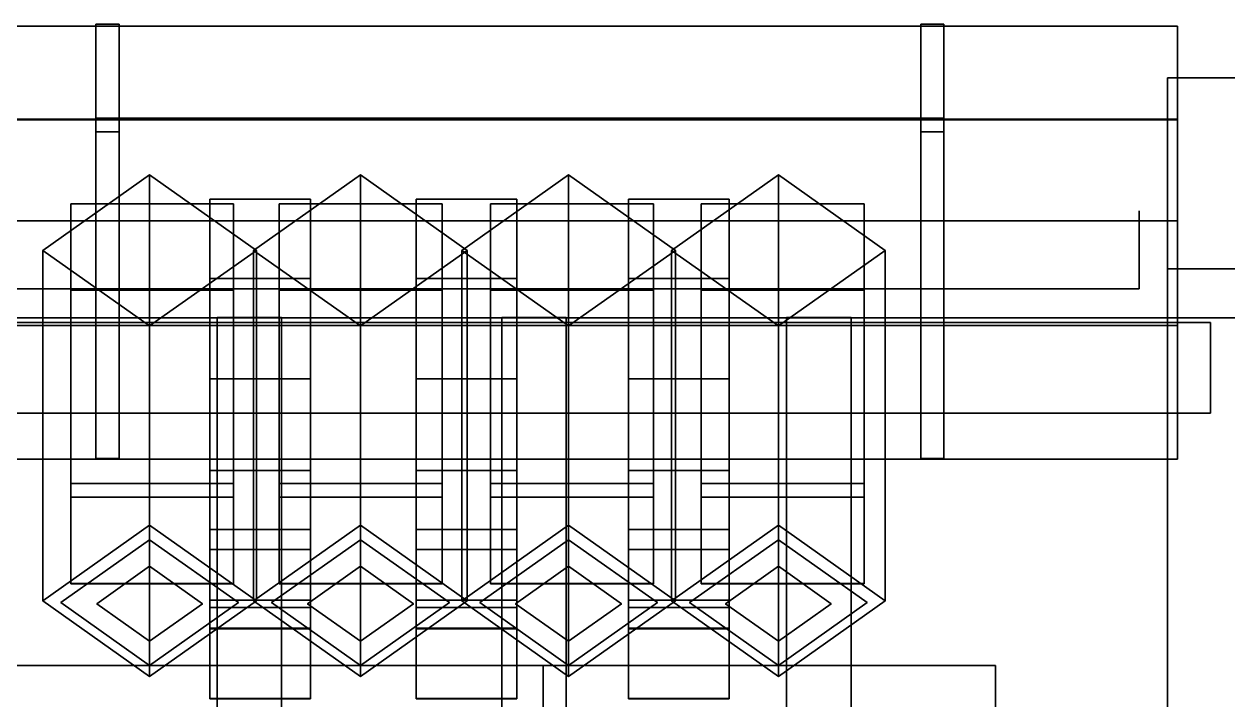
# Model space of a CAD drawing. Header units: metres. Extents: x -2105 to 1090, y 0 to 801.
# Drawn here: x -82.3 to 340.5, y 562.3 to 799.5 of the extents above; entities that cross this region are included whole.
import ezdxf

# ---------------------------------------------------------------- set-up
doc = ezdxf.new("R2010")
doc.units = ezdxf.units.M

msp = doc.modelspace()

# ---------------------------------------------------------------- linework, layer by layer
at = {"layer": 'layer1', "color": 1}
for points in [[(-48.9092, 799.47552, -155.10049), (-57.0453, 799.47552, -155.10049), (-57.0453, 799.47552, 155.10049), (-48.9092, 799.47552, 155.10049)], [(-48.9092, 761.67657, -155.4357), (-57.0453, 761.67657, -155.4357), (-57.0453, 799.44812, -155.4357), (-48.9092, 799.44812, -155.4357)], [(-48.9092, 761.67657, 155.4357), (-48.9092, 799.44812, 155.4357), (-57.0453, 799.44812, 155.4357), (-57.0453, 761.67657, 155.4357)], [(240.77589, 799.47552, -155.10049), (232.6398, 799.47552, -155.10049), (232.6398, 799.47552, 155.10049), (240.77589, 799.47552, 155.10049)], [(240.77589, 761.67657, -155.4357), (232.6398, 761.67657, -155.4357), (232.6398, 799.44812, -155.4357), (240.77589, 799.44812, -155.4357)], [(240.77589, 761.67657, 155.4357), (240.77589, 799.44812, 155.4357), (232.6398, 799.44812, 155.4357), (232.6398, 761.67657, 155.4357)], [(322.75421, 798.78442, 154.3288), (-141.1315, 798.78442, 154.3288), (-141.1315, 693.71082, 154.3288), (322.75421, 693.71082, 154.3288)], [(-141.1315, 798.78442, -154.3288), (322.75421, 798.78442, -154.3288), (322.75421, 693.71082, -154.3288), (-141.1315, 693.71082, -154.3288)], [(322.75421, 798.78442, -154.3288), (-141.1315, 798.78442, -154.3288), (-141.1315, 798.78442, 154.3288), (322.75421, 798.78442, 154.3288)], [(322.75421, 798.78442, -154.3288), (322.75421, 798.78442, 154.3288), (322.75421, 693.71082, 154.3288), (322.75421, 693.71082, -154.3288)], [(913.65723, 780.56042, -28.5933), (319.2764, 780.56042, -28.5933), (319.2764, 471.9028, -28.5933), (913.65723, 471.9028, -28.5933)], [(319.2764, 780.56042, -28.5933), (319.2764, 713.63251, -156.2986), (319.2764, 538.83069, -156.2986), (319.2764, 471.9028, -28.5933)], [(913.65723, 713.63251, -156.2986), (319.2764, 713.63251, -156.2986), (319.2764, 780.56042, -28.5933), (913.65723, 780.56042, -28.5933)], [(913.65723, 780.56042, 28.5933), (913.65723, 471.9028, 28.5933), (319.2764, 471.9028, 28.5933), (319.2764, 780.56042, 28.5933)], [(319.2764, 780.56042, 28.5933), (319.2764, 471.9028, 28.5933), (319.2764, 538.83069, 156.2986), (319.2764, 713.63251, 156.2986)], [(913.65723, 713.63251, 156.2986), (913.65723, 780.56042, 28.5933), (319.2764, 780.56042, 28.5933), (319.2764, 713.63251, 156.2986)], [(322.75421, 766.05078, -666.36871), (-141.1315, 766.05078, -666.36871), (-141.1315, 766.05078, 666.46582), (322.75421, 766.05078, 666.46582)], [(322.75421, 646.74469, -729.9787), (-141.1315, 646.74469, -729.9787), (-141.1315, 765.8847, -666.36041), (322.75421, 765.8847, -666.36041)], [(322.75421, 765.8847, -630.70868), (-141.1315, 765.8847, -630.70868), (-141.1315, 646.74469, -694.32703), (322.75421, 646.74469, -694.32703)], [(322.75421, 646.74469, 729.9787), (322.75421, 765.8847, 666.36041), (-141.1315, 765.8847, 666.36041), (-141.1315, 646.74469, 729.9787)], [(322.75421, 765.8847, 630.70868), (322.75421, 646.74469, 694.32703), (-141.1315, 646.74469, 694.32703), (-141.1315, 765.8847, 630.70868)], [(-48.9092, 766.09229, -666.40979), (-57.0453, 766.09229, -666.40979), (-57.0453, 766.46771, -146.6647), (-48.9092, 766.46771, -146.6647)], [(-48.9092, 766.09229, 666.40979), (-48.9092, 766.46771, 146.6647), (-57.0453, 766.46771, 146.6647), (-57.0453, 766.09229, 666.40979)], [(-48.9092, 647.02319, -730.10889), (-57.0453, 647.02319, -730.10889), (-57.0453, 765.95837, -666.35901), (-48.9092, 765.95837, -666.35901)], [(-48.9092, 647.02319, 730.10889), (-48.9092, 765.95837, 666.35901), (-57.0453, 765.95837, 666.35901), (-57.0453, 647.02319, 730.10889)], [(-53.3664, 766.46771, -443.15881), (-53.3664, 766.46771, -430.0155), (236.9314, 766.46771, -430.0155), (236.9314, 766.46771, -443.15891)], [(-53.3664, 766.46771, 443.15881), (236.9314, 766.46771, 443.15891), (236.9314, 766.46771, 430.0155), (-53.3664, 766.46771, 430.0155)], [(-53.3664, 766.46771, -644.07648), (-53.3664, 766.46771, -630.93311), (236.9314, 766.46771, -630.93311), (236.9314, 766.46771, -644.07648)], [(-53.3664, 766.46771, 644.07648), (236.9314, 766.46771, 644.07648), (236.9314, 766.46771, 630.93311), (-53.3664, 766.46771, 630.93311)], [(240.77589, 766.09229, -666.40979), (232.6398, 766.09229, -666.40979), (232.6398, 766.46771, -146.6647), (240.77589, 766.46771, -146.6647)], [(240.77589, 766.09229, 666.40979), (240.77589, 766.46771, 146.6647), (232.6398, 766.46771, 146.6647), (232.6398, 766.09229, 666.40979)], [(240.77589, 647.02319, -730.10889), (232.6398, 647.02319, -730.10889), (232.6398, 765.95837, -666.35901), (240.77589, 765.95837, -666.35901)], [(240.77589, 647.02319, 730.10889), (240.77589, 765.95837, 666.35901), (232.6398, 765.95837, 666.35901), (232.6398, 647.02319, 730.10889)], [(322.75421, 766.05078, -666.36871), (322.75421, 766.05078, 666.46582), (322.75421, 730.39911, 657.96667), (322.75421, 730.39911, -654.58331)], [(322.75421, 646.74469, -729.9787), (322.75421, 765.8847, -666.36041), (322.75421, 765.8847, -630.70868), (322.75421, 646.74469, -694.32703)], [(322.75421, 646.74469, 729.9787), (322.75421, 646.74469, 694.32703), (322.75421, 765.8847, 630.70868), (322.75421, 765.8847, 666.36041)], [(-75.7445, 720.05878, -576.24902), (-38.2176, 746.5943, -602.78448), (-38.2176, 623.6051, -725.77368), (-75.7445, 597.06958, -699.23822)], [(-75.7445, 720.05878, 576.24902), (-75.7445, 597.06958, 699.23822), (-38.2176, 623.6051, 725.77368), (-38.2176, 746.5943, 602.78448)], [(-38.2176, 746.5943, -602.78448), (-0.6909, 720.05902, -576.24921), (-0.6909, 597.06982, -699.2384), (-38.2176, 623.6051, -725.77368)], [(-38.2176, 746.5943, 602.78448), (-38.2176, 623.6051, 725.77368), (-0.6909, 597.06982, 699.2384), (-0.6909, 720.05902, 576.24921)], [(-1.685, 720.05878, -576.24902), (35.8419, 746.5943, -602.78448), (35.8419, 623.6051, -725.77368), (-1.685, 597.06958, -699.23822)], [(-1.685, 720.05878, 576.24902), (-1.685, 597.06958, 699.23822), (35.8419, 623.6051, 725.77368), (35.8419, 746.5943, 602.78448)], [(35.8419, 746.5943, -602.78448), (73.3685, 720.05902, -576.24921), (73.3685, 597.06982, -699.2384), (35.8419, 623.6051, -725.77368)], [(35.8419, 746.5943, 602.78448), (35.8419, 623.6051, 725.77368), (73.3685, 597.06982, 699.2384), (73.3685, 720.05902, 576.24921)], [(71.3865, 720.05878, -576.24902), (108.9134, 746.5943, -602.78448), (108.9134, 623.6051, -725.77368), (71.3865, 597.06958, -699.23822)], [(71.3865, 720.05878, 576.24902), (71.3865, 597.06958, 699.23822), (108.9134, 623.6051, 725.77368), (108.9134, 746.5943, 602.78448)], [(108.9134, 746.5943, -602.78448), (146.44, 720.05902, -576.24921), (146.44, 597.06982, -699.2384), (108.9134, 623.6051, -725.77368)], [(108.9134, 746.5943, 602.78448), (108.9134, 623.6051, 725.77368), (146.44, 597.06982, 699.2384), (146.44, 720.05902, 576.24921)], [(145.08099, 720.05878, -576.24902), (182.60789, 746.5943, -602.78448), (182.60789, 623.6051, -725.77368), (145.08099, 597.06958, -699.23822)], [(145.08099, 720.05878, 576.24902), (145.08099, 597.06958, 699.23822), (182.60789, 623.6051, 725.77368), (182.60789, 746.5943, 602.78448)], [(182.60789, 746.5943, -602.78448), (220.13451, 720.05902, -576.24921), (220.13451, 597.06982, -699.2384), (182.60789, 623.6051, -725.77368)], [(182.60789, 746.5943, 602.78448), (182.60789, 623.6051, 725.77368), (220.13451, 597.06982, 699.2384), (220.13451, 720.05902, 576.24921)], [(-65.9297, 633.40411, -456.29529), (-65.9298, 736.44202, -585.99261), (-65.9298, 706.06091, -598.74011), (-65.9297, 603.02283, -469.04251)], [(-65.9297, 633.40411, -456.29529), (-8.736, 633.40411, -456.29529), (-8.736, 736.44202, -585.99261), (-65.9298, 736.44202, -585.99261)], [(-65.9297, 633.40411, 456.29529), (-65.9297, 603.02283, 469.04251), (-65.9298, 706.06091, 598.74011), (-65.9298, 736.44202, 585.99261)], [(-65.9297, 633.40411, 456.29529), (-65.9298, 736.44202, 585.99261), (-8.736, 736.44202, 585.99261), (-8.736, 633.40411, 456.29529)], [(-65.9297, 736.44202, -203.3472), (-65.9297, 633.40411, -333.0444), (-65.9297, 603.02283, -320.29739), (-65.9297, 706.06091, -190.60001)], [(-8.736, 633.40411, -333.0444), (-65.9297, 633.40411, -333.0444), (-65.9297, 736.44202, -203.3472), (-8.736, 736.44202, -203.3472)], [(-65.9297, 736.44202, 203.3472), (-65.9297, 706.06091, 190.60001), (-65.9297, 603.02283, 320.29739), (-65.9297, 633.40411, 333.0444)], [(-8.736, 633.40411, 333.0444), (-8.736, 736.44202, 203.3472), (-65.9297, 736.44202, 203.3472), (-65.9297, 633.40411, 333.0444)], [(-17.1088, 615.05298, 320.69449), (-17.1088, 587.1925, 338.28131), (-17.1088, 710.22351, 449.19421), (-17.1088, 738.08441, 431.60709)], [(-17.1088, 615.05298, 320.69449), (-17.1088, 738.08441, 431.60709), (18.324, 738.08441, 431.60709), (18.3241, 615.05298, 320.69449)], [(-17.1088, 615.05298, -320.69449), (-17.1088, 738.08441, -431.60709), (-17.1088, 710.22351, -449.19421), (-17.1088, 587.1925, -338.28131)], [(-17.1088, 615.05298, -320.69449), (18.3241, 615.05298, -320.69449), (18.324, 738.08441, -431.60709), (-17.1088, 738.08441, -431.60709)], [(-8.736, 633.40411, -333.0444), (-8.736, 736.44202, -203.3472), (-8.736, 706.06091, -190.60001), (-8.736, 603.02283, -320.29739)], [(-8.736, 736.44202, -585.99261), (-8.736, 633.40411, -456.29529), (-8.736, 603.02283, -469.04251), (-8.736, 706.06091, -598.74011)], [(-8.736, 633.40411, 333.0444), (-8.736, 603.02283, 320.29739), (-8.736, 706.06091, 190.60001), (-8.736, 736.44202, 203.3472)], [(-8.736, 736.44202, 585.99261), (-8.736, 706.06091, 598.74011), (-8.736, 603.02283, 469.04251), (-8.736, 633.40411, 456.29529)], [(7.2956, 736.44202, -203.3472), (7.2956, 633.40411, -333.0444), (7.2956, 603.02283, -320.29739), (7.2956, 706.06091, -190.60001)], [(64.4893, 633.40411, -333.0444), (7.2956, 633.40411, -333.0444), (7.2956, 736.44202, -203.3472), (64.4893, 736.44202, -203.3472)], [(7.2956, 633.40411, -456.29529), (7.2956, 736.44202, -585.99261), (7.2956, 706.06091, -598.74011), (7.2956, 603.02283, -469.04251)], [(7.2956, 633.40411, -456.29529), (64.4893, 633.40411, -456.29529), (64.4893, 736.44202, -585.99261), (7.2956, 736.44202, -585.99261)], [(7.2956, 736.44202, 203.3472), (7.2956, 706.06091, 190.60001), (7.2956, 603.02283, 320.29739), (7.2956, 633.40411, 333.0444)], [(64.4893, 633.40411, 333.0444), (64.4893, 736.44202, 203.3472), (7.2956, 736.44202, 203.3472), (7.2956, 633.40411, 333.0444)], [(7.2956, 633.40411, 456.29529), (7.2956, 603.02283, 469.04251), (7.2956, 706.06091, 598.74011), (7.2956, 736.44202, 585.99261)], [(7.2956, 633.40411, 456.29529), (7.2956, 736.44202, 585.99261), (64.4893, 736.44202, 585.99261), (64.4893, 633.40411, 456.29529)], [(18.324, 738.08441, 431.60709), (18.324, 710.22351, 449.19421), (18.3241, 587.1925, 338.28131), (18.3241, 615.05298, 320.69449)], [(18.324, 738.08441, -431.60709), (18.3241, 615.05298, -320.69449), (18.3241, 587.1925, -338.28131), (18.324, 710.22351, -449.19421)], [(55.3567, 615.05298, 320.69449), (55.3567, 587.1925, 338.28131), (55.3567, 710.22351, 449.19421), (55.3567, 738.08441, 431.60709)], [(55.3567, 615.05298, 320.69449), (55.3567, 738.08441, 431.60709), (90.7895, 738.08441, 431.60709), (90.7895, 615.05298, 320.69449)], [(55.3567, 615.05298, -320.69449), (55.3567, 738.08441, -431.60709), (55.3567, 710.22351, -449.19421), (55.3567, 587.1925, -338.28131)], [(55.3567, 615.05298, -320.69449), (90.7895, 615.05298, -320.69449), (90.7895, 738.08441, -431.60709), (55.3567, 738.08441, -431.60709)], [(64.4893, 633.40411, -333.0444), (64.4893, 736.44202, -203.3472), (64.4893, 706.06091, -190.60001), (64.4893, 603.02283, -320.29739)], [(64.4893, 736.44202, -585.99261), (64.4893, 633.40411, -456.29529), (64.4893, 603.02283, -469.04251), (64.4893, 706.06091, -598.74011)], [(64.4893, 633.40411, 333.0444), (64.4893, 603.02283, 320.29739), (64.4893, 706.06091, 190.60001), (64.4893, 736.44202, 203.3472)], [(64.4893, 736.44202, 585.99261), (64.4893, 706.06091, 598.74011), (64.4893, 603.02283, 469.04251), (64.4893, 633.40411, 456.29529)], [(81.5278, 736.44202, -203.3472), (81.5278, 633.40411, -333.0444), (81.5278, 603.02283, -320.29739), (81.5278, 706.06091, -190.60001)], [(138.7215, 633.40411, -333.0444), (81.5278, 633.40411, -333.0444), (81.5278, 736.44202, -203.3472), (138.7215, 736.44202, -203.3472)], [(81.5278, 633.40411, -456.29529), (81.5278, 736.44202, -585.99261), (81.5278, 706.06091, -598.74011), (81.5278, 603.02283, -469.04251)], [(81.5278, 633.40411, -456.29529), (138.7215, 633.40411, -456.29529), (138.7215, 736.44202, -585.99261), (81.5278, 736.44202, -585.99261)], [(81.5278, 736.44202, 203.3472), (81.5278, 706.06091, 190.60001), (81.5278, 603.02283, 320.29739), (81.5278, 633.40411, 333.0444)], [(138.7215, 633.40411, 333.0444), (138.7215, 736.44202, 203.3472), (81.5278, 736.44202, 203.3472), (81.5278, 633.40411, 333.0444)], [(81.5278, 633.40411, 456.29529), (81.5278, 603.02283, 469.04251), (81.5278, 706.06091, 598.74011), (81.5278, 736.44202, 585.99261)], [(81.5278, 633.40411, 456.29529), (81.5278, 736.44202, 585.99261), (138.7215, 736.44202, 585.99261), (138.7215, 633.40411, 456.29529)], [(90.7895, 738.08441, 431.60709), (90.7895, 710.22351, 449.19421), (90.7895, 587.1925, 338.28131), (90.7895, 615.05298, 320.69449)], [(90.7895, 738.08441, -431.60709), (90.7895, 615.05298, -320.69449), (90.7895, 587.1925, -338.28131), (90.7895, 710.22351, -449.19421)], [(129.9328, 615.05298, 320.69449), (129.9328, 587.1925, 338.28131), (129.9328, 710.22351, 449.19421), (129.9328, 738.08441, 431.60709)], [(129.9328, 615.05298, 320.69449), (129.9328, 738.08441, 431.60709), (165.3656, 738.08441, 431.60709), (165.3656, 615.05298, 320.69449)], [(129.9328, 615.05298, -320.69449), (129.9328, 738.08441, -431.60709), (129.9328, 710.22351, -449.19421), (129.9328, 587.1925, -338.28131)], [(129.9328, 615.05298, -320.69449), (165.3656, 615.05298, -320.69449), (165.3656, 738.08441, -431.60709), (129.9328, 738.08441, -431.60709)], [(138.7215, 633.40411, -333.0444), (138.7215, 736.44202, -203.3472), (138.7215, 706.06091, -190.60001), (138.7215, 603.02283, -320.29739)], [(138.7215, 736.44202, -585.99261), (138.7215, 633.40411, -456.29529), (138.7215, 603.02283, -469.04251), (138.7215, 706.06091, -598.74011)], [(138.7215, 633.40411, 333.0444), (138.7215, 603.02283, 320.29739), (138.7215, 706.06091, 190.60001), (138.7215, 736.44202, 203.3472)], [(138.7215, 736.44202, 585.99261), (138.7215, 706.06091, 598.74011), (138.7215, 603.02283, 469.04251), (138.7215, 633.40411, 456.29529)], [(155.5045, 736.44202, -203.3472), (155.5045, 633.40411, -333.0444), (155.5045, 603.02283, -320.29739), (155.5045, 706.06091, -190.60001)], [(212.6983, 633.40411, -333.0444), (155.5045, 633.40411, -333.0444), (155.5045, 736.44202, -203.3472), (212.6983, 736.44202, -203.3472)], [(155.50459, 633.40411, -456.29529), (155.5045, 736.44202, -585.99261), (155.5045, 706.06091, -598.74011), (155.50459, 603.02283, -469.04251)], [(155.50459, 633.40411, -456.29529), (212.6983, 633.40411, -456.29529), (212.6982, 736.44202, -585.99261), (155.5045, 736.44202, -585.99261)], [(155.5045, 736.44202, 203.3472), (155.5045, 706.06091, 190.60001), (155.5045, 603.02283, 320.29739), (155.5045, 633.40411, 333.0444)], [(212.6983, 633.40411, 333.0444), (212.6983, 736.44202, 203.3472), (155.5045, 736.44202, 203.3472), (155.5045, 633.40411, 333.0444)], [(155.50459, 633.40411, 456.29529), (155.50459, 603.02283, 469.04251), (155.5045, 706.06091, 598.74011), (155.5045, 736.44202, 585.99261)], [(155.50459, 633.40411, 456.29529), (155.5045, 736.44202, 585.99261), (212.6982, 736.44202, 585.99261), (212.6983, 633.40411, 456.29529)], [(165.3656, 738.08441, 431.60709), (165.3656, 710.22351, 449.19421), (165.3656, 587.1925, 338.28131), (165.3656, 615.05298, 320.69449)], [(165.3656, 738.08441, -431.60709), (165.3656, 615.05298, -320.69449), (165.3656, 587.1925, -338.28131), (165.3656, 710.22351, -449.19421)], [(212.6982, 736.44202, -585.99261), (212.6983, 633.40411, -456.29529), (212.6983, 603.02283, -469.04251), (212.6982, 706.06091, -598.74011)], [(212.6982, 736.44202, 585.99261), (212.6982, 706.06091, 598.74011), (212.6983, 603.02283, 469.04251), (212.6983, 633.40411, 456.29529)], [(212.6983, 633.40411, -333.0444), (212.6983, 736.44202, -203.3472), (212.6983, 706.06091, -190.60001), (212.6983, 603.02283, -320.29739)], [(212.6983, 633.40411, 333.0444), (212.6983, 603.02283, 320.29739), (212.6983, 706.06091, 190.60001), (212.6983, 736.44202, 203.3472)], [(309.33511, 733.93298, -667.26367), (309.33511, 733.93298, -135.1875), (309.33511, 706.59528, -135.1875), (309.33511, 706.59528, -667.26367)], [(309.33511, 733.93298, 667.26367), (309.33511, 706.59528, 667.26367), (309.33511, 706.59528, 135.1875), (309.33511, 733.93298, 135.1875)], [(322.75421, 730.39911, 657.96667), (-141.1315, 730.39911, 657.96667), (-141.1315, 730.39911, -654.58331), (322.75421, 730.39911, -654.58331)], [(-38.2178, 693.5235, -549.71368), (-75.7445, 720.05878, -576.24902), (-75.7445, 597.06958, -699.23822), (-38.2178, 570.5343, -672.70288)], [(-38.2178, 693.5235, 549.71368), (-38.2178, 570.5343, 672.70288), (-75.7445, 597.06958, 699.23822), (-75.7445, 720.05878, 576.24902)], [(-0.6909, 720.05902, -576.24921), (-38.2178, 693.5235, -549.71368), (-38.2178, 570.5343, -672.70288), (-0.6909, 597.06982, -699.2384)], [(-0.6909, 720.05902, 576.24921), (-0.6909, 597.06982, 699.2384), (-38.2178, 570.5343, 672.70288), (-38.2178, 693.5235, 549.71368)], [(35.8416, 693.5235, -549.71368), (-1.685, 720.05878, -576.24902), (-1.685, 597.06958, -699.23822), (35.8416, 570.5343, -672.70288)], [(35.8416, 693.5235, 549.71368), (35.8416, 570.5343, 672.70288), (-1.685, 597.06958, 699.23822), (-1.685, 720.05878, 576.24902)], [(73.3685, 720.05902, -576.24921), (35.8416, 693.5235, -549.71368), (35.8416, 570.5343, -672.70288), (73.3685, 597.06982, -699.2384)], [(73.3685, 720.05902, 576.24921), (73.3685, 597.06982, 699.2384), (35.8416, 570.5343, 672.70288), (35.8416, 693.5235, 549.71368)], [(108.9131, 693.5235, -549.71368), (71.3865, 720.05878, -576.24902), (71.3865, 597.06958, -699.23822), (108.9131, 570.5343, -672.70288)], [(108.9131, 693.5235, 549.71368), (108.9131, 570.5343, 672.70288), (71.3865, 597.06958, 699.23822), (71.3865, 720.05878, 576.24902)], [(146.44, 720.05902, -576.24921), (108.9131, 693.5235, -549.71368), (108.9131, 570.5343, -672.70288), (146.44, 597.06982, -699.2384)], [(146.44, 720.05902, 576.24921), (146.44, 597.06982, 699.2384), (108.9131, 570.5343, 672.70288), (108.9131, 693.5235, 549.71368)], [(182.6077, 693.5235, -549.71368), (145.08099, 720.05878, -576.24902), (145.08099, 597.06958, -699.23822), (182.6077, 570.5343, -672.70288)], [(182.6077, 693.5235, 549.71368), (182.6077, 570.5343, 672.70288), (145.08099, 597.06958, 699.23822), (145.08099, 720.05878, 576.24902)], [(220.13451, 720.05902, -576.24921), (182.6077, 693.5235, -549.71368), (182.6077, 570.5343, -672.70288), (220.13451, 597.06982, -699.2384)], [(220.13451, 720.05902, 576.24921), (220.13451, 597.06982, 699.2384), (182.6077, 570.5343, 672.70288), (182.6077, 693.5235, 549.71368)], [(319.2764, 713.63251, -156.2986), (913.65723, 713.63251, -156.2986), (913.65723, 538.83069, -156.2986), (319.2764, 538.83069, -156.2986)], [(319.2764, 713.63251, 156.2986), (319.2764, 538.83069, 156.2986), (913.65723, 538.83069, 156.2986), (913.65723, 713.63251, 156.2986)], [(309.33511, 706.59528, -135.1875), (-126.0106, 706.59528, -135.1875), (-126.0106, 706.59528, -667.26367), (309.33511, 706.59528, -667.26367)], [(309.33511, 706.59528, 135.1875), (309.33511, 706.59528, 667.26367), (-126.0106, 706.59528, 667.26367), (-126.0106, 706.59528, 135.1875)], [(-65.9298, 706.06091, -598.74011), (-8.736, 706.06091, -598.74011), (-8.736, 603.02283, -469.04251), (-65.9297, 603.02283, -469.04251)], [(-65.9298, 706.06091, 598.74011), (-65.9297, 603.02283, 469.04251), (-8.736, 603.02283, 469.04251), (-8.736, 706.06091, 598.74011)], [(-8.736, 706.06091, -190.60001), (-65.9297, 706.06091, -190.60001), (-65.9297, 603.02283, -320.29739), (-8.736, 603.02283, -320.29739)], [(-8.736, 706.06091, 190.60001), (-8.736, 603.02283, 320.29739), (-65.9297, 603.02283, 320.29739), (-65.9297, 706.06091, 190.60001)], [(-17.1088, 710.22351, 449.19421), (-17.1088, 587.1925, 338.28131), (18.3241, 587.1925, 338.28131), (18.324, 710.22351, 449.19421)], [(-17.1088, 710.22351, -449.19421), (18.324, 710.22351, -449.19421), (18.3241, 587.1925, -338.28131), (-17.1088, 587.1925, -338.28131)], [(64.4893, 706.06091, -190.60001), (7.2956, 706.06091, -190.60001), (7.2956, 603.02283, -320.29739), (64.4893, 603.02283, -320.29739)], [(7.2956, 706.06091, -598.74011), (64.4893, 706.06091, -598.74011), (64.4893, 603.02283, -469.04251), (7.2956, 603.02283, -469.04251)], [(64.4893, 706.06091, 190.60001), (64.4893, 603.02283, 320.29739), (7.2956, 603.02283, 320.29739), (7.2956, 706.06091, 190.60001)], [(7.2956, 706.06091, 598.74011), (7.2956, 603.02283, 469.04251), (64.4893, 603.02283, 469.04251), (64.4893, 706.06091, 598.74011)], [(55.3567, 710.22351, 449.19421), (55.3567, 587.1925, 338.28131), (90.7895, 587.1925, 338.28131), (90.7895, 710.22351, 449.19421)], [(55.3567, 710.22351, -449.19421), (90.7895, 710.22351, -449.19421), (90.7895, 587.1925, -338.28131), (55.3567, 587.1925, -338.28131)], [(138.7215, 706.06091, -190.60001), (81.5278, 706.06091, -190.60001), (81.5278, 603.02283, -320.29739), (138.7215, 603.02283, -320.29739)], [(81.5278, 706.06091, -598.74011), (138.7215, 706.06091, -598.74011), (138.7215, 603.02283, -469.04251), (81.5278, 603.02283, -469.04251)], [(138.7215, 706.06091, 190.60001), (138.7215, 603.02283, 320.29739), (81.5278, 603.02283, 320.29739), (81.5278, 706.06091, 190.60001)], [(81.5278, 706.06091, 598.74011), (81.5278, 603.02283, 469.04251), (138.7215, 603.02283, 469.04251), (138.7215, 706.06091, 598.74011)], [(129.9328, 710.22351, 449.19421), (129.9328, 587.1925, 338.28131), (165.3656, 587.1925, 338.28131), (165.3656, 710.22351, 449.19421)], [(129.9328, 710.22351, -449.19421), (165.3656, 710.22351, -449.19421), (165.3656, 587.1925, -338.28131), (129.9328, 587.1925, -338.28131)], [(212.6983, 706.06091, -190.60001), (155.5045, 706.06091, -190.60001), (155.5045, 603.02283, -320.29739), (212.6983, 603.02283, -320.29739)], [(155.5045, 706.06091, -598.74011), (212.6982, 706.06091, -598.74011), (212.6983, 603.02283, -469.04251), (155.50459, 603.02283, -469.04251)], [(212.6983, 706.06091, 190.60001), (212.6983, 603.02283, 320.29739), (155.5045, 603.02283, 320.29739), (155.5045, 706.06091, 190.60001)], [(155.5045, 706.06091, 598.74011), (155.50459, 603.02283, 469.04251), (212.6983, 603.02283, 469.04251), (212.6982, 706.06091, 598.74011)], [(967.00452, 696.44031, 103.0376), (-2087.61938, 696.44031, 103.0376), (-2087.61938, 556.37012, 70.1793), (967.00427, 556.37012, 70.1793)], [(-2087.61938, 696.44031, -103.0376), (967.00452, 696.44031, -103.0376), (967.00427, 556.37012, -70.1793), (-2087.61938, 556.37012, -70.1793)], [(967.00452, 696.44031, -103.0376), (-2087.61938, 696.44031, -103.0376), (-2087.61938, 696.44031, 103.0376), (967.00452, 696.44031, 103.0376)], [(334.3895, 694.69788, 155.87579), (-1527.79382, 694.69788, 155.87579), (-1527.79382, 662.94708, 155.87579), (334.3895, 662.94708, 155.87579)], [(-1527.79382, 694.69788, -155.87579), (334.3895, 694.69788, -155.87579), (334.3895, 662.94708, -155.87579), (-1527.79382, 662.94708, -155.87579)], [(334.3895, 694.69788, -155.87579), (-1527.79382, 694.69788, -155.87579), (-1527.79382, 694.69788, 155.87579), (334.3895, 694.69788, 155.87579)], [(8.1263, 556.2074, -70.3548), (-14.4921, 556.2074, -70.3548), (-14.4921, 696.46167, -103.1362), (8.1263, 696.46167, -103.1362)], [(8.1263, 556.2074, 70.3548), (8.1263, 696.46167, 103.1362), (-14.4921, 696.46167, 103.1362), (-14.4921, 556.2074, 70.3548)], [(108.1263, 556.2074, -70.3548), (85.5079, 556.2074, -70.3548), (85.5079, 696.46167, -103.1362), (108.1263, 696.46167, -103.1362)], [(108.1263, 556.2074, 70.3548), (108.1263, 696.46167, 103.1362), (85.5079, 696.46167, 103.1362), (85.5079, 556.2074, 70.3548)], [(208.1263, 556.2074, -70.3548), (185.5079, 556.2074, -70.3548), (185.5079, 696.46167, -103.1362), (208.1263, 696.46167, -103.1362)], [(208.1263, 556.2074, 70.3548), (208.1263, 696.46167, 103.1362), (185.5079, 696.46167, 103.1362), (185.5079, 556.2074, 70.3548)], [(-17.1088, 674.92938, 54.2089), (-17.1088, 642.86133, 46.6509), (-17.1088, 562.64227, 191.5757), (-17.1088, 594.71088, 199.1337)], [(18.3241, 594.71088, 199.1337), (18.3241, 674.92938, 54.2089), (-17.1088, 674.92938, 54.2089), (-17.1088, 594.71088, 199.1337)], [(-17.1088, 674.92938, -54.2089), (-17.1088, 594.71088, -199.1337), (-17.1088, 562.64227, -191.5757), (-17.1088, 642.86133, -46.6509)], [(18.3241, 594.71088, -199.1337), (-17.1088, 594.71088, -199.1337), (-17.1088, 674.92938, -54.2089), (18.3241, 674.92938, -54.2089)], [(18.3241, 594.71088, 199.1337), (18.3241, 562.64227, 191.5757), (18.3241, 642.86133, 46.6509), (18.3241, 674.92938, 54.2089)], [(18.3241, 594.71088, -199.1337), (18.3241, 674.92938, -54.2089), (18.3241, 642.86133, -46.6509), (18.3241, 562.64227, -191.5757)], [(55.3567, 674.92938, 54.2089), (55.3567, 642.86133, 46.6509), (55.3567, 562.64227, 191.5757), (55.3567, 594.71088, 199.1337)], [(90.7895, 594.71088, 199.1337), (90.7895, 674.92938, 54.2089), (55.3567, 674.92938, 54.2089), (55.3567, 594.71088, 199.1337)], [(55.3567, 674.92938, -54.2089), (55.3567, 594.71088, -199.1337), (55.3567, 562.64227, -191.5757), (55.3567, 642.86133, -46.6509)], [(90.7895, 594.71088, -199.1337), (55.3567, 594.71088, -199.1337), (55.3567, 674.92938, -54.2089), (90.7895, 674.92938, -54.2089)], [(90.7895, 594.71088, 199.1337), (90.7895, 562.64227, 191.5757), (90.7895, 642.86133, 46.6509), (90.7895, 674.92938, 54.2089)], [(90.7895, 594.71088, -199.1337), (90.7895, 674.92938, -54.2089), (90.7895, 642.86133, -46.6509), (90.7895, 562.64227, -191.5757)], [(129.9328, 674.92938, 54.2089), (129.9328, 642.86133, 46.6509), (129.9328, 562.64227, 191.5757), (129.9328, 594.71088, 199.1337)], [(165.3656, 594.71088, 199.1337), (165.3656, 674.92938, 54.2089), (129.9328, 674.92938, 54.2089), (129.9328, 594.71088, 199.1337)], [(129.9328, 674.92938, -54.2089), (129.9328, 594.71088, -199.1337), (129.9328, 562.64227, -191.5757), (129.9328, 642.86133, -46.6509)], [(165.3656, 594.71088, -199.1337), (129.9328, 594.71088, -199.1337), (129.9328, 674.92938, -54.2089), (165.3656, 674.92938, -54.2089)], [(165.3656, 594.71088, 199.1337), (165.3656, 562.64227, 191.5757), (165.3656, 642.86133, 46.6509), (165.3656, 674.92938, 54.2089)], [(165.3656, 594.71088, -199.1337), (165.3656, 674.92938, -54.2089), (165.3656, 642.86133, -46.6509), (165.3656, 562.64227, -191.5757)], [(334.3895, 662.94708, 155.87579), (-1527.79382, 662.94708, 155.87579), (-1527.79382, 662.94708, -155.87579), (334.3895, 662.94708, -155.87579)], [(-141.1315, 646.74469, -729.9787), (322.75421, 646.74469, -729.9787), (322.75421, 646.74469, -694.32703), (-141.1315, 646.74469, -694.32703)], [(-141.1315, 646.74469, 729.9787), (-141.1315, 646.74469, 694.32703), (322.75421, 646.74469, 694.32703), (322.75421, 646.74469, 729.9787)], [(18.3241, 642.86133, 46.6509), (18.3241, 562.64227, 191.5757), (-17.1088, 562.64227, 191.5757), (-17.1088, 642.86133, 46.6509)], [(18.3241, 642.86133, -46.6509), (-17.1088, 642.86133, -46.6509), (-17.1088, 562.64227, -191.5757), (18.3241, 562.64227, -191.5757)], [(90.7895, 642.86133, 46.6509), (90.7895, 562.64227, 191.5757), (55.3567, 562.64227, 191.5757), (55.3567, 642.86133, 46.6509)], [(90.7895, 642.86133, -46.6509), (55.3567, 642.86133, -46.6509), (55.3567, 562.64227, -191.5757), (90.7895, 562.64227, -191.5757)], [(165.3656, 642.86133, 46.6509), (165.3656, 562.64227, 191.5757), (129.9328, 562.64227, 191.5757), (129.9328, 642.86133, 46.6509)], [(165.3656, 642.86133, -46.6509), (129.9328, 642.86133, -46.6509), (129.9328, 562.64227, -191.5757), (165.3656, 562.64227, -191.5757)], [(-65.9297, 638.25598, -319.9613), (-65.9297, 638.25598, -469.72299), (-65.9297, 603.17493, -469.72299), (-65.9297, 603.17493, -319.9613)], [(-8.736, 638.25598, -469.72299), (-65.9297, 638.25598, -469.72299), (-65.9297, 638.25598, -319.9613), (-8.736, 638.25598, -319.9613)], [(-65.9297, 638.25598, 319.9613), (-65.9297, 603.17493, 319.9613), (-65.9297, 603.17493, 469.72299), (-65.9297, 638.25598, 469.72299)], [(-8.736, 638.25598, 469.72299), (-8.736, 638.25598, 319.9613), (-65.9297, 638.25598, 319.9613), (-65.9297, 638.25598, 469.72299)], [(-8.736, 638.25598, -469.72299), (-8.736, 638.25598, -319.9613), (-8.736, 603.17493, -319.9613), (-8.736, 603.17493, -469.72299)], [(-8.736, 638.25598, 469.72299), (-8.736, 603.17493, 469.72299), (-8.736, 603.17493, 319.9613), (-8.736, 638.25598, 319.9613)], [(7.2956, 638.25598, -319.9613), (7.2956, 638.25598, -469.72299), (7.2956, 603.17493, -469.72299), (7.2956, 603.17493, -319.9613)], [(64.4893, 638.25598, -469.72299), (7.2956, 638.25598, -469.72299), (7.2956, 638.25598, -319.9613), (64.4893, 638.25598, -319.9613)], [(7.2956, 638.25598, 319.9613), (7.2956, 603.17493, 319.9613), (7.2956, 603.17493, 469.72299), (7.2956, 638.25598, 469.72299)], [(64.4893, 638.25598, 469.72299), (64.4893, 638.25598, 319.9613), (7.2956, 638.25598, 319.9613), (7.2956, 638.25598, 469.72299)], [(64.4893, 638.25598, -469.72299), (64.4893, 638.25598, -319.9613), (64.4893, 603.17493, -319.9613), (64.4893, 603.17493, -469.72299)], [(64.4893, 638.25598, 469.72299), (64.4893, 603.17493, 469.72299), (64.4893, 603.17493, 319.9613), (64.4893, 638.25598, 319.9613)], [(81.5278, 638.25598, -319.9613), (81.5278, 638.25598, -469.72299), (81.5278, 603.17493, -469.72299), (81.5278, 603.17493, -319.9613)], [(138.7215, 638.25598, -469.72299), (81.5278, 638.25598, -469.72299), (81.5278, 638.25598, -319.9613), (138.7215, 638.25598, -319.9613)], [(81.5278, 638.25598, 319.9613), (81.5278, 603.17493, 319.9613), (81.5278, 603.17493, 469.72299), (81.5278, 638.25598, 469.72299)], [(138.7215, 638.25598, 469.72299), (138.7215, 638.25598, 319.9613), (81.5278, 638.25598, 319.9613), (81.5278, 638.25598, 469.72299)], [(138.7215, 638.25598, -469.72299), (138.7215, 638.25598, -319.9613), (138.7215, 603.17493, -319.9613), (138.7215, 603.17493, -469.72299)], [(138.7215, 638.25598, 469.72299), (138.7215, 603.17493, 469.72299), (138.7215, 603.17493, 319.9613), (138.7215, 638.25598, 319.9613)], [(155.5045, 638.25598, -319.9613), (155.5045, 638.25598, -469.72299), (155.5045, 603.17493, -469.72299), (155.5045, 603.17493, -319.9613)], [(212.6983, 638.25598, -469.72299), (155.5045, 638.25598, -469.72299), (155.5045, 638.25598, -319.9613), (212.6983, 638.25598, -319.9613)], [(155.5045, 638.25598, 319.9613), (155.5045, 603.17493, 319.9613), (155.5045, 603.17493, 469.72299), (155.5045, 638.25598, 469.72299)], [(212.6983, 638.25598, 469.72299), (212.6983, 638.25598, 319.9613), (155.5045, 638.25598, 319.9613), (155.5045, 638.25598, 469.72299)], [(212.6983, 638.25598, -469.72299), (212.6983, 638.25598, -319.9613), (212.6983, 603.17493, -319.9613), (212.6983, 603.17493, -469.72299)], [(212.6983, 638.25598, 469.72299), (212.6983, 603.17493, 469.72299), (212.6983, 603.17493, 319.9613), (212.6983, 638.25598, 319.9613)], [(-0.6909, 597.06982, -699.2384), (-38.2178, 570.5343, -672.70288), (-75.7445, 597.06958, -699.23822), (-38.2176, 623.6051, -725.77368)], [(-0.6909, 597.06982, 699.2384), (-38.2176, 623.6051, 725.77368), (-75.7445, 597.06958, 699.23822), (-38.2178, 570.5343, 672.70288)], [(-17.1088, 597.33698, 185.4292), (-17.1088, 562.73712, 191.2193), (-17.1088, 587.45471, 338.92731), (-17.1088, 622.05499, 333.13721)], [(18.3241, 622.05499, 333.13721), (18.3241, 597.33698, 185.4292), (-17.1088, 597.33698, 185.4292), (-17.1088, 622.05499, 333.13721)], [(-17.1088, 597.33698, -185.4292), (-17.1088, 622.05499, -333.13721), (-17.1088, 587.45471, -338.92731), (-17.1088, 562.73712, -191.2193)], [(18.3241, 622.05499, -333.13721), (-17.1088, 622.05499, -333.13721), (-17.1088, 597.33698, -185.4292), (18.3241, 597.33698, -185.4292)], [(73.3685, 597.06982, -699.2384), (35.8416, 570.5343, -672.70288), (-1.685, 597.06958, -699.23822), (35.8419, 623.6051, -725.77368)], [(73.3685, 597.06982, 699.2384), (35.8419, 623.6051, 725.77368), (-1.685, 597.06958, 699.23822), (35.8416, 570.5343, 672.70288)], [(18.3241, 622.05499, 333.13721), (18.3241, 587.45471, 338.92731), (18.3241, 562.73712, 191.2193), (18.3241, 597.33698, 185.4292)], [(18.3241, 622.05499, -333.13721), (18.3241, 597.33698, -185.4292), (18.3241, 562.73712, -191.2193), (18.3241, 587.45471, -338.92731)], [(55.3567, 597.33698, 185.4292), (55.3567, 562.73712, 191.2193), (55.3567, 587.45471, 338.92731), (55.3567, 622.05499, 333.13721)], [(90.7895, 622.05499, 333.13721), (90.7895, 597.33698, 185.4292), (55.3567, 597.33698, 185.4292), (55.3567, 622.05499, 333.13721)], [(55.3567, 597.33698, -185.4292), (55.3567, 622.05499, -333.13721), (55.3567, 587.45471, -338.92731), (55.3567, 562.73712, -191.2193)], [(90.7895, 622.05499, -333.13721), (55.3567, 622.05499, -333.13721), (55.3567, 597.33698, -185.4292), (90.7895, 597.33698, -185.4292)], [(146.44, 597.06982, -699.2384), (108.9131, 570.5343, -672.70288), (71.3865, 597.06958, -699.23822), (108.9134, 623.6051, -725.77368)], [(146.44, 597.06982, 699.2384), (108.9134, 623.6051, 725.77368), (71.3865, 597.06958, 699.23822), (108.9131, 570.5343, 672.70288)], [(90.7895, 622.05499, 333.13721), (90.7895, 587.45471, 338.92731), (90.7895, 562.73712, 191.2193), (90.7895, 597.33698, 185.4292)], [(90.7895, 622.05499, -333.13721), (90.7895, 597.33698, -185.4292), (90.7895, 562.73712, -191.2193), (90.7895, 587.45471, -338.92731)], [(129.9328, 597.33698, 185.4292), (129.9328, 562.73712, 191.2193), (129.9328, 587.45471, 338.92731), (129.9328, 622.05499, 333.13721)], [(165.3656, 622.05499, 333.13721), (165.3656, 597.33698, 185.4292), (129.9328, 597.33698, 185.4292), (129.9328, 622.05499, 333.13721)], [(129.9328, 597.33698, -185.4292), (129.9328, 622.05499, -333.13721), (129.9328, 587.45471, -338.92731), (129.9328, 562.73712, -191.2193)], [(165.3656, 622.05499, -333.13721), (129.9328, 622.05499, -333.13721), (129.9328, 597.33698, -185.4292), (165.3656, 597.33698, -185.4292)], [(220.13451, 597.06982, -699.2384), (182.6077, 570.5343, -672.70288), (145.08099, 597.06958, -699.23822), (182.60789, 623.6051, -725.77368)], [(220.13451, 597.06982, 699.2384), (182.60789, 623.6051, 725.77368), (145.08099, 597.06958, 699.23822), (182.6077, 570.5343, 672.70288)], [(165.3656, 622.05499, 333.13721), (165.3656, 587.45471, 338.92731), (165.3656, 562.73712, 191.2193), (165.3656, 597.33698, 185.4292)], [(165.3656, 622.05499, -333.13721), (165.3656, 597.33698, -185.4292), (165.3656, 562.73712, -191.2193), (165.3656, 587.45471, -338.92731)], [(-6.9974, 596.43951, -699.8443), (-38.2006, 574.37549, -677.78027), (-69.4041, 596.43982, -699.8446), (-38.201, 618.50372, -721.90863)], [(-6.9974, 596.43951, 699.8443), (-38.201, 618.50372, 721.90863), (-69.4041, 596.43982, 699.8446), (-38.2006, 574.37549, 677.78027)], [(67.062, 596.43951, -699.8443), (35.8589, 574.37549, -677.78027), (4.6553, 596.43982, -699.8446), (35.8584, 618.50372, -721.90863)], [(67.062, 596.43951, 699.8443), (35.8584, 618.50372, 721.90863), (4.6553, 596.43982, 699.8446), (35.8589, 574.37549, 677.78027)], [(140.1335, 596.43951, -699.8443), (108.9304, 574.37549, -677.78027), (77.7268, 596.43982, -699.8446), (108.9299, 618.50372, -721.90863)], [(140.1335, 596.43951, 699.8443), (108.9299, 618.50372, 721.90863), (77.7268, 596.43982, 699.8446), (108.9304, 574.37549, 677.78027)], [(213.828, 596.43951, -699.8443), (182.62489, 574.37549, -677.78027), (151.4213, 596.43982, -699.8446), (182.6244, 618.50372, -721.90863)], [(213.828, 596.43951, 699.8443), (182.6244, 618.50372, 721.90863), (151.4213, 596.43982, 699.8446), (182.62489, 574.37549, 677.78027)], [(-19.6424, 596.0672, -700.24017), (-38.2174, 582.9328, -687.10577), (-56.7931, 596.06769, -700.24078), (-38.2181, 609.20221, -713.37531)], [(-19.6424, 596.0672, 700.24017), (-38.2181, 609.20221, 713.37531), (-56.7931, 596.06769, 700.24078), (-38.2174, 582.9328, 687.10577)], [(54.417, 596.0672, -700.24017), (35.8421, 582.9328, -687.10577), (17.2664, 596.06769, -700.24078), (35.8413, 609.20221, -713.37531)], [(54.417, 596.0672, 700.24017), (35.8413, 609.20221, 713.37531), (17.2664, 596.06769, 700.24078), (35.8421, 582.9328, 687.10577)], [(127.4885, 596.0672, -700.24017), (108.9136, 582.9328, -687.10577), (90.3379, 596.06769, -700.24078), (108.9128, 609.20221, -713.37531)], [(127.4885, 596.0672, 700.24017), (108.9128, 609.20221, 713.37531), (90.3379, 596.06769, 700.24078), (108.9136, 582.9328, 687.10577)], [(201.18311, 596.0672, -700.24017), (182.60809, 582.9328, -687.10577), (164.03239, 596.06769, -700.24078), (182.6073, 609.20221, -713.37531)], [(201.18311, 596.0672, 700.24017), (182.6073, 609.20221, 713.37531), (164.03239, 596.06769, 700.24078), (182.60809, 582.9328, 687.10577)], [(-8.736, 603.17493, -319.9613), (-65.9297, 603.17493, -319.9613), (-65.9297, 603.17493, -469.72299), (-8.736, 603.17493, -469.72299)], [(-8.736, 603.17493, 319.9613), (-8.736, 603.17493, 469.72299), (-65.9297, 603.17493, 469.72299), (-65.9297, 603.17493, 319.9613)], [(64.4893, 603.17493, -319.9613), (7.2956, 603.17493, -319.9613), (7.2956, 603.17493, -469.72299), (64.4893, 603.17493, -469.72299)], [(64.4893, 603.17493, 319.9613), (64.4893, 603.17493, 469.72299), (7.2956, 603.17493, 469.72299), (7.2956, 603.17493, 319.9613)], [(138.7215, 603.17493, -319.9613), (81.5278, 603.17493, -319.9613), (81.5278, 603.17493, -469.72299), (138.7215, 603.17493, -469.72299)], [(138.7215, 603.17493, 319.9613), (138.7215, 603.17493, 469.72299), (81.5278, 603.17493, 469.72299), (81.5278, 603.17493, 319.9613)], [(212.6983, 603.17493, -319.9613), (155.5045, 603.17493, -319.9613), (155.5045, 603.17493, -469.72299), (212.6983, 603.17493, -469.72299)], [(212.6983, 603.17493, 319.9613), (212.6983, 603.17493, 469.72299), (155.5045, 603.17493, 469.72299), (155.5045, 603.17493, 319.9613)], [(18.3241, 562.73712, 191.2193), (18.3241, 587.45471, 338.92731), (-17.1088, 587.45471, 338.92731), (-17.1088, 562.73712, 191.2193)], [(18.3241, 562.73712, -191.2193), (-17.1088, 562.73712, -191.2193), (-17.1088, 587.45471, -338.92731), (18.3241, 587.45471, -338.92731)], [(90.7895, 562.73712, 191.2193), (90.7895, 587.45471, 338.92731), (55.3567, 587.45471, 338.92731), (55.3567, 562.73712, 191.2193)], [(90.7895, 562.73712, -191.2193), (55.3567, 562.73712, -191.2193), (55.3567, 587.45471, -338.92731), (90.7895, 587.45471, -338.92731)], [(165.3656, 562.73712, 191.2193), (165.3656, 587.45471, 338.92731), (129.9328, 587.45471, 338.92731), (129.9328, 562.73712, 191.2193)], [(165.3656, 562.73712, -191.2193), (129.9328, 562.73712, -191.2193), (129.9328, 587.45471, -338.92731), (165.3656, 587.45471, -338.92731)], [(100, 574.39203, 82.735), (-100, 574.39203, 82.735), (-100, 408.17969, 82.735), (100, 408.17969, 82.735)], [(-100, 574.39203, -82.735), (100, 574.39203, -82.735), (100, 408.17969, -82.735), (-100, 408.17969, -82.735)], [(100, 574.39203, -82.735), (-100, 574.39203, -82.735), (-100, 574.39203, 82.735), (100, 574.39203, 82.735)], [(258.82819, 574.39203, 82.735), (258.82819, 574.39203, -82.735), (100, 574.39203, -82.735), (100, 574.39203, 82.735)], [(258.82819, 502.05011, 82.735), (258.82819, 574.39203, 82.735), (100, 574.39203, 82.735), (100, 408.17969, 82.735)], [(258.82819, 574.39203, -82.735), (258.82819, 502.05011, -82.735), (100, 408.17969, -82.735), (100, 574.39203, -82.735)], [(258.82819, 574.39203, -82.735), (258.82819, 574.39203, 82.735), (258.82819, 502.05011, 82.735), (258.82819, 502.05011, -82.735)]]:
    msp.add_3dface(points, dxfattribs=at)

doc.saveas('drawing.dxf')
